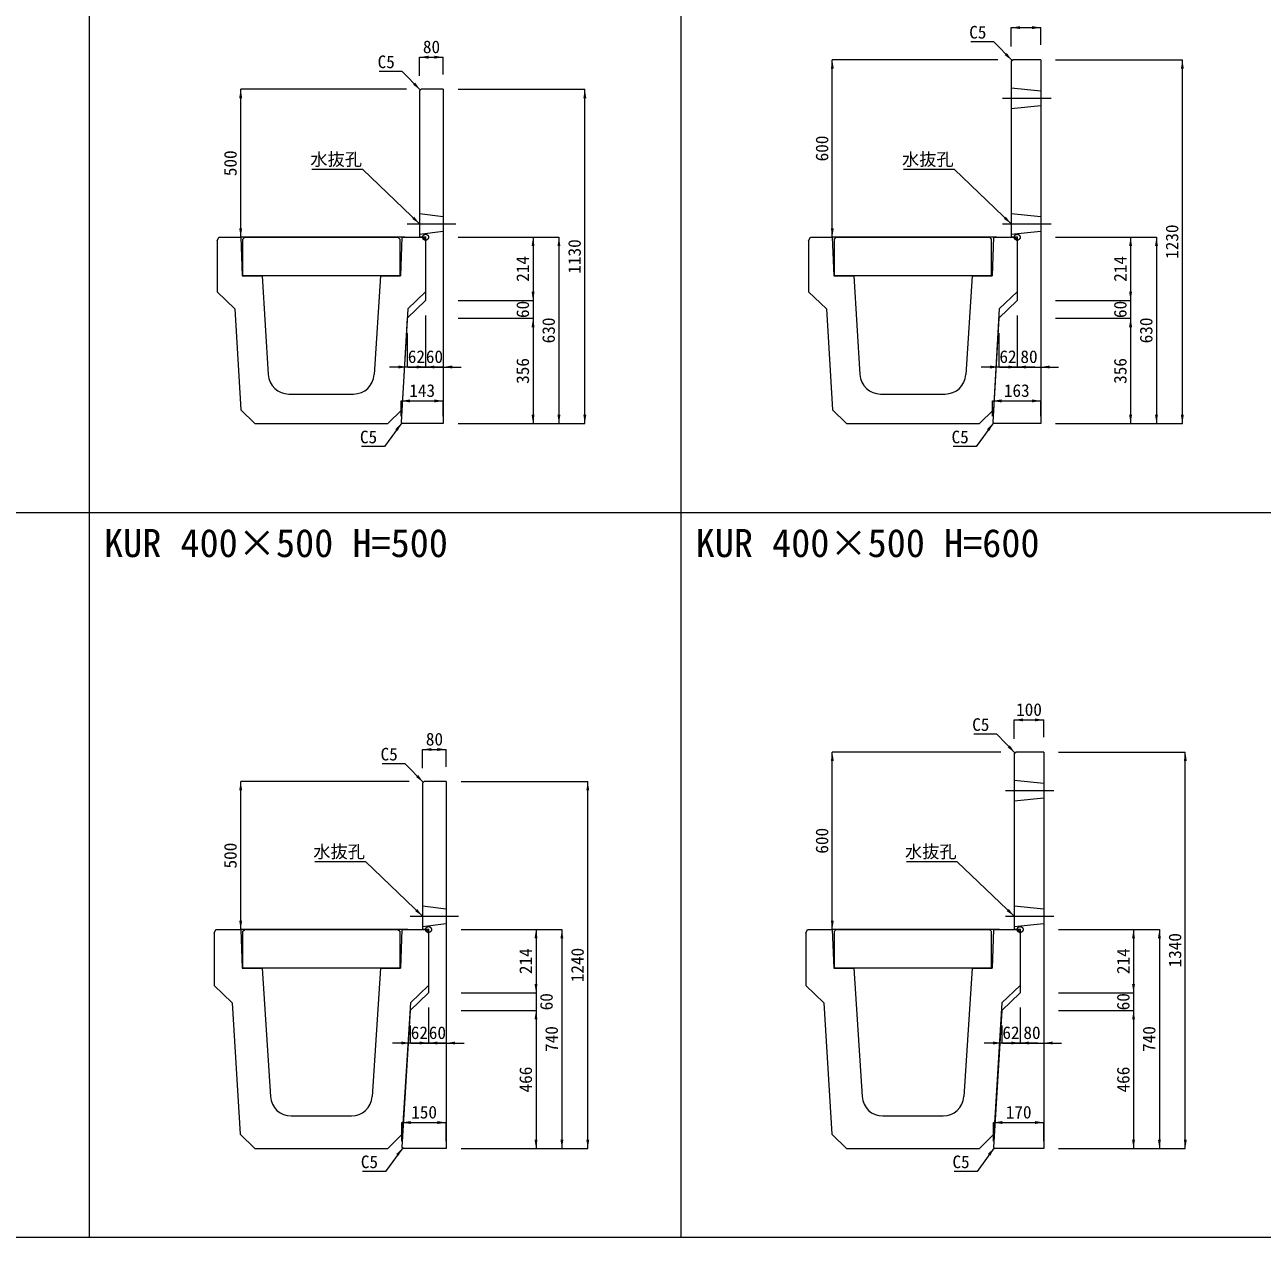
# Model space of a CAD drawing. Units: millimetres at full size, sheet at 1:40. Extents: x 86 to 35886, y -15691 to 10257.
# Drawn here: x 23668 to 27852, y -15691 to -11592 of the extents above; entities that cross this region are included whole.
import ezdxf
from ezdxf.enums import TextEntityAlignment as Align

# ---------------------------------------------------------------- set-up
doc = ezdxf.new("R2010")
doc.units = ezdxf.units.MM
doc.header["$LTSCALE"] = 40
doc.header["$PDMODE"] = 32
doc.header["$PDSIZE"] = 20
doc.linetypes.add('DASHED', pattern=[7.5, 6, -1.5])
doc.linetypes.add('USER1', pattern=[28.575, 19.05, -3.175, 3.175, -3.175])
for name, color, linetype, lineweight in [('パネックスKUR', 2, 'Continuous', 20), ('図枠', 5, 'Continuous', 13), ('寸法線', 7, 'Continuous', 13), ('引出線', 4, 'Continuous', 13), ('本体', 2, 'Continuous', 13), ('補助線', 8, 'USER1', 13)]:
    doc.layers.add(name, color=color, linetype=linetype, lineweight=lineweight)
doc.layers.add('文字', color=7, linetype='Continuous')
doc.styles.add('ＭＳ ゴシック', font='')
doc.styles.get('ＭＳ ゴシック').set_extended_font_data('MS Gothic')

# ---------------------------------------------------------------- blocks, each defined once
blk = doc.blocks.new('filled_arrow')
at = {"color": 0, "linetype": 'Continuous', "lineweight": -2}
blk.add_solid([(7.5, 1.25), (0, 0), (7.5, -1.25)], dxfattribs=at)

msp = doc.modelspace()

# ---------------------------------------------------------------- linework, layer by layer
at = {"layer": 'パネックスKUR'}
for p, q in [((27003.23, -11715.56), (27008.23, -11710.56)), ((27103.23, -11710.56), (27008.23, -11710.56)), ((27103.23, -11710.56), (27103.23, -12940.56)), ((27003.23, -11715.56), (27003.23, -12310.56)), ((25003.23, -11815.56), (25008.23, -11810.56)), ((25003.23, -11815.56), (25003.23, -12310.56)), ((25083.23, -11810.56), (25008.23, -11810.56)), ((25083.23, -11810.56), (25083.23, -12940.56)), ((25023.23, -12310.56), (25003.23, -12310.56)), ((25023.23, -12310.56), (25023.23, -12524.56)), ((27023.23, -12310.56), (27003.23, -12310.56)), ((27023.23, -12310.56), (27023.23, -12524.56)), ((25023.23, -12524.56), (24961.23, -12584.56)), ((27023.23, -12524.56), (26961.23, -12584.56)), ((24961.23, -12584.56), (24940.53, -12935.57)), ((26961.23, -12584.56), (26940.53, -12935.57)), ((24945.23, -12940.56), (24940.53, -12935.57)), ((25083.23, -12940.56), (24945.23, -12940.56)), ((26940.53, -12935.57), (26945.23, -12940.56)), ((27103.23, -12940.56), (26945.23, -12940.56)), ((27013.23, -14055.56), (27018.23, -14050.56)), ((27013.23, -14055.56), (27013.23, -14650.56)), ((27113.23, -14050.56), (27018.23, -14050.56)), ((27113.23, -14050.56), (27113.23, -15390.56)), ((25013.23, -14155.56), (25018.23, -14150.56)), ((25013.23, -14155.56), (25013.23, -14650.56)), ((25093.23, -14150.56), (25018.23, -14150.56)), ((25093.23, -14150.56), (25093.23, -15390.56)), ((25033.23, -14650.56), (25013.23, -14650.56)), ((25033.23, -14650.56), (25033.23, -14864.56)), ((27033.23, -14650.56), (27013.23, -14650.56)), ((27033.23, -14650.56), (27033.23, -14864.56)), ((25033.23, -14864.56), (24971.23, -14924.56)), ((27033.23, -14864.56), (26971.23, -14924.56)), ((24971.23, -14924.56), (24943.53, -15385.57)), ((26971.23, -14924.56), (26943.53, -15385.57)), ((24948.23, -15390.56), (24943.53, -15385.57)), ((25093.23, -15390.56), (24948.23, -15390.56)), ((26943.53, -15385.57), (26948.23, -15390.56)), ((27113.23, -15390.56), (26948.23, -15390.56))]:
    msp.add_line(p, q, dxfattribs=at)
at = {"layer": 'パネックスKUR', "linetype": 'DASHED', "lineweight": 9}
for p, q in [((27003.23, -11805.56), (27103.23, -11815.56)), ((27003.23, -11875.56), (27103.23, -11865.56)), ((25003.23, -12230.56), (25083.23, -12240.56)), ((27003.23, -12230.56), (27103.23, -12240.56)), ((25003.23, -12300.56), (25083.23, -12290.56)), ((27003.23, -12300.56), (27103.23, -12290.56)), ((27013.23, -14145.56), (27113.23, -14155.56)), ((27013.23, -14215.56), (27113.23, -14205.56)), ((25013.23, -14570.56), (25093.23, -14580.56)), ((27013.23, -14570.56), (27113.23, -14580.56)), ((25013.23, -14640.56), (25093.23, -14630.56)), ((27013.23, -14640.56), (27113.23, -14630.56))]:
    msp.add_line(p, q, dxfattribs=at)
at = {"layer": '図枠'}
for p, q in [((23886.23, -1890.56), (23886.23, -15690.56)), ((25886.23, -1890.56), (25886.23, -15690.56)), ((18686.23, -13240.56), (35886.23, -13240.56)), ((18686.23, -15690.56), (35886.23, -15690.56))]:
    msp.add_line(p, q, dxfattribs=at)
at = {"layer": '寸法線'}
for p, q in [((27003.23, -11602.01), (27103.23, -11602.01)), ((27003.23, -11665.56), (27003.23, -11602.01)), ((27103.23, -11660.56), (27103.23, -11602.01)), ((25003.23, -11702.01), (25083.23, -11702.01)), ((25003.23, -11765.56), (25003.23, -11702.01)), ((25083.23, -11760.56), (25083.23, -11702.01)), ((26398.23, -12310.56), (26398.23, -11710.56)), ((26958.23, -11710.56), (26398.23, -11710.56)), ((27153.23, -11710.56), (27581.57, -11710.56)), ((27581.57, -12940.56), (27581.57, -11710.56)), ((24398.23, -12310.56), (24398.23, -11810.56)), ((24958.23, -11810.56), (24398.23, -11810.56)), ((25133.23, -11810.56), (25561.57, -11810.56)), ((25561.57, -12940.56), (25561.57, -11810.56)), ((24953.23, -12310.56), (24398.23, -12310.56)), ((25133.23, -12310.56), (25474.07, -12310.56)), ((25133.23, -12310.56), (25386.57, -12310.56)), ((25386.57, -12310.56), (25386.57, -12524.56)), ((25474.07, -12310.56), (25474.07, -12940.56)), ((26953.23, -12310.56), (26398.23, -12310.56)), ((27153.23, -12310.56), (27494.07, -12310.56)), ((27153.23, -12310.56), (27406.57, -12310.56)), ((27406.57, -12310.56), (27406.57, -12524.56)), ((27494.07, -12310.56), (27494.07, -12940.56)), ((27103.23, -12375.56), (27103.23, -12749.16)), ((25386.57, -12464.56), (25386.57, -12644.56)), ((27406.57, -12464.56), (27406.57, -12644.56)), ((25133.23, -12524.56), (25386.57, -12524.56)), ((25133.23, -12524.56), (25386.57, -12524.56)), ((27153.23, -12524.56), (27406.57, -12524.56)), ((27153.23, -12524.56), (27406.57, -12524.56)), ((25023.23, -12574.56), (25023.23, -12749.16)), ((25023.23, -12574.56), (25023.23, -12749.16)), ((25083.23, -12574.56), (25083.23, -12749.16)), ((25133.23, -12584.56), (25386.57, -12584.56)), ((25133.23, -12584.56), (25386.57, -12584.56)), ((25386.57, -12584.56), (25386.57, -12940.56)), ((27023.23, -12574.56), (27023.23, -12749.16)), ((27023.23, -12574.56), (27023.23, -12749.16)), ((27153.23, -12584.56), (27406.57, -12584.56)), ((27153.23, -12584.56), (27406.57, -12584.56)), ((27406.57, -12584.56), (27406.57, -12940.56)), ((24961.23, -12634.56), (24961.23, -12749.16)), ((26961.23, -12634.56), (26961.23, -12749.16)), ((25083.23, -12749.16), (24901.23, -12749.16)), ((24963.23, -12749.16), (25143.23, -12749.16)), ((27083.23, -12749.16), (26901.23, -12749.16)), ((26963.23, -12749.16), (27163.23, -12749.16)), ((24940.23, -12863.79), (25083.23, -12863.79)), ((24940.23, -12915.56), (24940.23, -12863.79)), ((25083.23, -12915.56), (25083.23, -12863.79)), ((26940.23, -12863.79), (27103.23, -12863.79)), ((26940.23, -12915.56), (26940.23, -12863.79)), ((27103.23, -12915.56), (27103.23, -12863.79)), ((25133.23, -12940.56), (25561.57, -12940.56)), ((25133.23, -12940.56), (25474.07, -12940.56)), ((25133.23, -12940.56), (25386.57, -12940.56)), ((27153.23, -12940.56), (27581.57, -12940.56)), ((27153.23, -12940.56), (27494.07, -12940.56)), ((27153.23, -12940.56), (27406.57, -12940.56)), ((27013.23, -13942.01), (27113.23, -13942.01)), ((27013.23, -14005.56), (27013.23, -13942.01)), ((27113.23, -14000.56), (27113.23, -13942.01)), ((25013.23, -14042.01), (25093.23, -14042.01)), ((25013.23, -14105.56), (25013.23, -14042.01)), ((25093.23, -14100.56), (25093.23, -14042.01)), ((26398.23, -14650.56), (26398.23, -14050.56)), ((26968.23, -14050.56), (26398.23, -14050.56)), ((27163.23, -14050.56), (27591.57, -14050.56)), ((27591.57, -15390.56), (27591.57, -14050.56)), ((24398.23, -14650.56), (24398.23, -14150.56)), ((24968.23, -14150.56), (24398.23, -14150.56)), ((25143.23, -14150.56), (25571.57, -14150.56)), ((25571.57, -15390.56), (25571.57, -14150.56)), ((24963.23, -14650.56), (24398.23, -14650.56)), ((25143.23, -14650.56), (25484.07, -14650.56)), ((25143.23, -14650.56), (25396.57, -14650.56)), ((25396.57, -14650.56), (25396.57, -14864.56)), ((25484.07, -14650.56), (25484.07, -15390.56)), ((26963.23, -14650.56), (26398.23, -14650.56)), ((27163.23, -14650.56), (27504.07, -14650.56)), ((27163.23, -14650.56), (27416.57, -14650.56)), ((27416.57, -14650.56), (27416.57, -14864.56)), ((27504.07, -14650.56), (27504.07, -15390.56)), ((25396.57, -14804.56), (25396.57, -14984.56)), ((27416.57, -14804.56), (27416.57, -14984.56)), ((25143.23, -14864.56), (25396.57, -14864.56)), ((25143.23, -14864.56), (25396.57, -14864.56)), ((27163.23, -14864.56), (27416.57, -14864.56)), ((27163.23, -14864.56), (27416.57, -14864.56)), ((25033.23, -14914.56), (25033.23, -15034.16)), ((25033.23, -14914.56), (25033.23, -15034.16)), ((25093.23, -14914.56), (25093.23, -15034.16)), ((25143.23, -14924.56), (25396.57, -14924.56)), ((25143.23, -14924.56), (25396.57, -14924.56)), ((25396.57, -14924.56), (25396.57, -15390.56)), ((27033.23, -14914.56), (27033.23, -15034.16)), ((27033.23, -14914.56), (27033.23, -15034.16)), ((27113.23, -14914.56), (27113.23, -15034.16)), ((27163.23, -14924.56), (27416.57, -14924.56)), ((27163.23, -14924.56), (27416.57, -14924.56)), ((27416.57, -14924.56), (27416.57, -15390.56)), ((24971.23, -14974.56), (24971.23, -15034.16)), ((26971.23, -14974.56), (26971.23, -15034.16)), ((25093.23, -15034.16), (24911.23, -15034.16)), ((24973.23, -15034.16), (25153.23, -15034.16)), ((27093.23, -15034.16), (26911.23, -15034.16)), ((26973.23, -15034.16), (27173.23, -15034.16)), ((24943.23, -15302.86), (25093.23, -15302.86)), ((24943.23, -15365.56), (24943.23, -15302.86)), ((25093.23, -15365.56), (25093.23, -15302.86)), ((26943.23, -15302.86), (27113.23, -15302.86)), ((26943.23, -15365.56), (26943.23, -15302.86)), ((27113.23, -15365.56), (27113.23, -15302.86)), ((25143.23, -15390.56), (25571.57, -15390.56)), ((25143.23, -15390.56), (25484.07, -15390.56)), ((25143.23, -15390.56), (25396.57, -15390.56)), ((27163.23, -15390.56), (27591.57, -15390.56)), ((27163.23, -15390.56), (27504.07, -15390.56)), ((27163.23, -15390.56), (27416.57, -15390.56))]:
    msp.add_line(p, q, dxfattribs=at)
at = {"layer": '引出線'}
for points in [[(27005.73, -11713.06), (26944.24, -11650.35), (26866.47, -11650.35)], [(25005.73, -11813.06), (24944.24, -11750.35), (24866.47, -11750.35)], [(25003.23, -12265.56), (24810.77, -12082.12), (24639.03, -12082.12)], [(27003.23, -12265.56), (26810.77, -12082.12), (26639.03, -12082.12)], [(24942.88, -12938.07), (24884.45, -13018.33), (24806.68, -13018.33)], [(26942.88, -12938.07), (26884.45, -13018.33), (26806.68, -13018.33)], [(27015.73, -14053.06), (26954.24, -13990.35), (26876.47, -13990.35)], [(25015.73, -14153.06), (24954.24, -14090.35), (24876.47, -14090.35)], [(25013.23, -14605.56), (24820.77, -14422.12), (24649.03, -14422.12)], [(27013.23, -14605.56), (26820.77, -14422.12), (26649.03, -14422.12)], [(24945.88, -15388.07), (24887.45, -15468.33), (24809.69, -15468.33)], [(26945.88, -15388.07), (26887.45, -15468.33), (26809.69, -15468.33)]]:
    msp.add_lwpolyline(points, dxfattribs=at)
at = {"layer": '本体'}
for p, q in [((24318.23, -12322.56), (24324.23, -12310.56)), ((24318.23, -12322.56), (24318.23, -12494.56)), ((24324.23, -12310.56), (24398.23, -12310.56)), ((24398.23, -12310.56), (24403.23, -12440.56)), ((24943.23, -12310.56), (24938.23, -12440.56)), ((24943.23, -12310.56), (25017.23, -12310.56)), ((25023.23, -12322.56), (25017.23, -12310.56)), ((25023.23, -12322.56), (25023.23, -12494.56)), ((26318.23, -12322.56), (26324.23, -12310.56)), ((26318.23, -12322.56), (26318.23, -12494.56)), ((26324.23, -12310.56), (26398.23, -12310.56)), ((26398.23, -12310.56), (26403.23, -12440.56)), ((26943.23, -12310.56), (26938.23, -12440.56)), ((26943.23, -12310.56), (27017.23, -12310.56)), ((27023.23, -12322.56), (27017.23, -12310.56)), ((27023.23, -12322.56), (27023.23, -12494.56)), ((24403.23, -12440.56), (24470.73, -12440.56)), ((24470.73, -12440.56), (24491.63, -12774.93)), ((24870.73, -12440.56), (24849.83, -12774.93)), ((24870.73, -12440.56), (24938.23, -12440.56)), ((26403.23, -12440.56), (26470.73, -12440.56)), ((26470.73, -12440.56), (26491.63, -12774.93)), ((26870.73, -12440.56), (26849.83, -12774.93)), ((26870.73, -12440.56), (26938.23, -12440.56)), ((24318.23, -12494.56), (24378.73, -12552.56)), ((25023.23, -12494.56), (24962.73, -12552.56)), ((26318.23, -12494.56), (26378.73, -12552.56)), ((27023.23, -12494.56), (26962.73, -12552.56)), ((24378.73, -12552.56), (24398.87, -12893.7)), ((24962.73, -12552.56), (24942.6, -12893.7)), ((26378.73, -12552.56), (26398.87, -12893.7)), ((26962.73, -12552.56), (26942.6, -12893.7)), ((24561.49, -12840.56), (24779.97, -12840.56)), ((26561.49, -12840.56), (26779.97, -12840.56)), ((24445.73, -12940.56), (24398.87, -12893.7)), ((24895.73, -12940.56), (24942.6, -12893.7)), ((26445.73, -12940.56), (26398.87, -12893.7)), ((26895.73, -12940.56), (26942.6, -12893.7)), ((24445.73, -12940.56), (24895.73, -12940.56)), ((26445.73, -12940.56), (26895.73, -12940.56)), ((24308.23, -14662.56), (24314.23, -14650.56)), ((24308.23, -14662.56), (24308.23, -14839.56)), ((24314.23, -14650.56), (24398.23, -14650.56)), ((24398.23, -14650.56), (24403.23, -14780.56)), ((24943.23, -14650.56), (24938.23, -14780.56)), ((24943.23, -14650.56), (25027.23, -14650.56)), ((25033.23, -14662.56), (25027.23, -14650.56)), ((25033.23, -14662.56), (25033.23, -14839.56)), ((26308.23, -14662.56), (26314.23, -14650.56)), ((26308.23, -14662.56), (26308.23, -14839.56)), ((26314.23, -14650.56), (26398.23, -14650.56)), ((26398.23, -14650.56), (26403.23, -14780.56)), ((26943.23, -14650.56), (26938.23, -14780.56)), ((26943.23, -14650.56), (27027.23, -14650.56)), ((27033.23, -14662.56), (27027.23, -14650.56)), ((27033.23, -14662.56), (27033.23, -14839.56)), ((24403.23, -14780.56), (24470.73, -14780.56)), ((24470.73, -14780.56), (24498.98, -15215.1)), ((24870.73, -14780.56), (24842.49, -15215.1)), ((24870.73, -14780.56), (24938.23, -14780.56)), ((26403.23, -14780.56), (26470.73, -14780.56)), ((26470.73, -14780.56), (26498.98, -15215.1)), ((26870.73, -14780.56), (26842.49, -15215.1)), ((26870.73, -14780.56), (26938.23, -14780.56)), ((24308.23, -14839.56), (24369.73, -14898.56)), ((25033.23, -14839.56), (24971.73, -14898.56)), ((26308.23, -14839.56), (26369.73, -14898.56)), ((27033.23, -14839.56), (26971.73, -14898.56)), ((24369.73, -14898.56), (24397, -15341.83)), ((24971.73, -14898.56), (24944.46, -15341.83)), ((26369.73, -14898.56), (26397, -15341.83)), ((26971.73, -14898.56), (26944.46, -15341.83)), ((24568.83, -15280.56), (24772.63, -15280.56)), ((26568.83, -15280.56), (26772.63, -15280.56)), ((24445.73, -15390.56), (24397, -15341.83)), ((24895.73, -15390.56), (24944.46, -15341.83)), ((26445.73, -15390.56), (26397, -15341.83)), ((26895.73, -15390.56), (26944.46, -15341.83)), ((24445.73, -15390.56), (24895.73, -15390.56)), ((26445.73, -15390.56), (26895.73, -15390.56))]:
    msp.add_line(p, q, dxfattribs=at)
at = {"layer": '本体', "lineweight": 20}
for points in [[(24405.73, -12440.56), (24405.73, -12316.56), (24411.73, -12310.56), (24929.73, -12310.56), (24935.73, -12316.56), (24935.73, -12440.56)], [(26405.73, -12440.56), (26405.73, -12316.56), (26411.73, -12310.56), (26929.73, -12310.56), (26935.73, -12316.56), (26935.73, -12440.56)], [(24405.73, -14780.56), (24405.73, -14656.56), (24411.73, -14650.56), (24929.73, -14650.56), (24935.73, -14656.56), (24935.73, -14780.56)], [(26405.73, -14780.56), (26405.73, -14656.56), (26411.73, -14650.56), (26929.73, -14650.56), (26935.73, -14656.56), (26935.73, -14780.56)]]:
    msp.add_lwpolyline(points, close=True, dxfattribs=at)
at = {"layer": '本体'}
for centre, start, end in [((24561.49, -12770.56), 183.57633, 270), ((24779.97, -12770.56), 270, 356.42367), ((26561.49, -12770.56), 183.57633, 270), ((26779.97, -12770.56), 270, 356.42367), ((24568.83, -15210.56), 183.71899, 270), ((24772.63, -15210.56), 270, 356.28101), ((26568.83, -15210.56), 183.71899, 270), ((26772.63, -15210.56), 270, 356.28101)]:
    msp.add_arc(centre, 70, start, end, dxfattribs=at)
at = {"layer": '補助線'}
for p, q in [((26973.87, -11840.56), (27137.59, -11840.56)), ((24961.37, -12265.56), (25125.09, -12265.56)), ((26973.87, -12265.56), (27137.59, -12265.56)), ((26983.87, -14180.56), (27147.59, -14180.56)), ((24971.37, -14605.56), (25135.09, -14605.56)), ((26983.87, -14605.56), (27147.59, -14605.56))]:
    msp.add_line(p, q, dxfattribs=at)
for p in [(25023.23, -12310.56), (27023.23, -12310.56), (25033.23, -14650.56), (27033.23, -14650.56)]:
    msp.add_point(p, dxfattribs=at)

# ---------------------------------------------------------------- block references
at = {"layer": '寸法線', "xscale": 4, "yscale": 4}
for p in [(27003.23, -11602.01), (25003.23, -11702.01), (25023.23, -12749.16), (25083.23, -12749.16), (27023.23, -12749.16), (27103.23, -12749.16), (24940.23, -12863.79), (26940.23, -12863.79), (27013.23, -13942.01), (25013.23, -14042.01), (25033.23, -15034.16), (25093.23, -15034.16), (27033.23, -15034.16), (27113.23, -15034.16), (24943.23, -15302.86), (26943.23, -15302.86)]:
    msp.add_blockref('filled_arrow', p, dxfattribs=at)
for p, rotation in [((27103.23, -11602.01), 180), ((25083.23, -11702.01), 180), ((26398.23, -11710.56), 270), ((27581.57, -11710.56), 270), ((24398.23, -11810.56), 270), ((25561.57, -11810.56), 270), ((24398.23, -12310.56), 90), ((26398.23, -12310.56), 90), ((25386.57, -12310.56), 270), ((25474.07, -12310.56), 270), ((27406.57, -12310.56), 270), ((27494.07, -12310.56), 270), ((25386.57, -12524.56), 90), ((25386.57, -12524.56), 90), ((27406.57, -12524.56), 90), ((27406.57, -12524.56), 90), ((25386.57, -12584.56), 270), ((25386.57, -12584.56), 270), ((27406.57, -12584.56), 270), ((27406.57, -12584.56), 270), ((24961.23, -12749.16), 180), ((25023.23, -12749.16), 180), ((26961.23, -12749.16), 180), ((27023.23, -12749.16), 180), ((25083.23, -12863.79), 180), ((27103.23, -12863.79), 180), ((25386.57, -12940.56), 90), ((25474.07, -12940.56), 90), ((25561.57, -12940.56), 90), ((27406.57, -12940.56), 90), ((27494.07, -12940.56), 90), ((27581.57, -12940.56), 90), ((27113.23, -13942.01), 180), ((25093.23, -14042.01), 180), ((26398.23, -14050.56), 270), ((27591.57, -14050.56), 270), ((24398.23, -14150.56), 270), ((25571.57, -14150.56), 270), ((24398.23, -14650.56), 90), ((26398.23, -14650.56), 90), ((25396.57, -14650.56), 270), ((25484.07, -14650.56), 270), ((27416.57, -14650.56), 270), ((27504.07, -14650.56), 270), ((25396.57, -14864.56), 90), ((25396.57, -14864.56), 90), ((27416.57, -14864.56), 90), ((27416.57, -14864.56), 90), ((25396.57, -14924.56), 270), ((25396.57, -14924.56), 270), ((27416.57, -14924.56), 270), ((27416.57, -14924.56), 270), ((24971.23, -15034.16), 180), ((25033.23, -15034.16), 180), ((26971.23, -15034.16), 180), ((27033.23, -15034.16), 180), ((25093.23, -15302.86), 180), ((27113.23, -15302.86), 180), ((25396.57, -15390.56), 90), ((25484.07, -15390.56), 90), ((25571.57, -15390.56), 90), ((27416.57, -15390.56), 90), ((27504.07, -15390.56), 90), ((27591.57, -15390.56), 90)]:
    msp.add_blockref('filled_arrow', p, dxfattribs=dict(at, rotation=rotation))
at = {"layer": '引出線', "xscale": 4, "yscale": 4}
for p, rotation in [((27005.73, -11713.06), 134.4), ((25005.73, -11813.06), 134.4), ((25003.23, -12265.56), 136.4), ((27003.23, -12265.56), 136.4), ((24942.88, -12938.07), 233.9), ((26942.88, -12938.07), 233.9), ((27015.73, -14053.06), 134.4), ((25015.73, -14153.06), 134.4), ((25013.23, -14605.56), 136.4), ((27013.23, -14605.56), 136.4), ((24945.88, -15388.07), 233.9), ((26945.88, -15388.07), 233.9)]:
    msp.add_blockref('filled_arrow', p, dxfattribs=dict(at, rotation=rotation))

# ---------------------------------------------------------------- texts
at = {"layer": '寸法線', "style": 'ＭＳ ゴシック'}
for s, p in [('80', (25043.23, -11667.01)), ('62', (24992.23, -12714.16)), ('60', (25053.23, -12714.16)), ('62', (26992.23, -12714.16)), ('80', (27063.23, -12714.16)), ('143', (25011.73, -12828.79)), ('163', (27021.73, -12828.79)), ('100', (27063.23, -13907.01)), ('80', (25053.23, -14007.01)), ('62', (25002.23, -14999.16)), ('60', (25063.23, -14999.16)), ('62', (27002.23, -14999.16)), ('80', (27073.23, -14999.16)), ('150', (25018.23, -15267.86)), ('170', (27028.23, -15267.86))]:
    msp.add_text(s, height=42.72, dxfattribs=at).set_placement(p, align=Align.MIDDLE_CENTER)
for s, p in [('600', (26363.23, -12010.56)), ('500', (24363.23, -12060.56)), ('1230', (27546.57, -12325.56)), ('1130', (25526.57, -12375.56)), ('214', (25351.57, -12417.56)), ('214', (27371.57, -12417.56)), ('60', (25351.57, -12554.56)), ('60', (27371.57, -12554.56)), ('630', (25439.07, -12625.56)), ('630', (27459.07, -12625.56)), ('356', (25351.57, -12762.56)), ('356', (27371.57, -12762.56)), ('600', (26363.23, -14350.56)), ('500', (24363.23, -14400.56)), ('1340', (27556.57, -14720.56)), ('214', (25361.57, -14757.56)), ('1240', (25536.57, -14770.56)), ('214', (27381.57, -14757.56)), ('60', (25431.57, -14894.56)), ('60', (27381.57, -14894.56)), ('740', (25449.07, -15020.56)), ('740', (27469.07, -15020.56)), ('466', (25361.57, -15157.56)), ('466', (27381.57, -15157.56))]:
    msp.add_text(s, height=42.72, rotation=90, dxfattribs=at).set_placement(p, align=Align.MIDDLE_CENTER)
at = {"layer": '引出線', "style": 'ＭＳ ゴシック'}
for s, p in [('C5', (26919.24, -11596.35)), ('C5', (24919.24, -11696.35)), ('水抜孔', (24808.52, -12025.83)), ('水抜孔', (26808.52, -12025.83)), ('C5', (24859.45, -12964.33)), ('C5', (26859.45, -12964.33)), ('C5', (26929.24, -13936.35)), ('C5', (24929.24, -14036.35)), ('水抜孔', (24818.52, -14365.83)), ('水抜孔', (26818.52, -14365.83)), ('C5', (24862.45, -15414.33)), ('C5', (26862.45, -15414.33))]:
    msp.add_text(s, height=42.72, dxfattribs=at).set_placement(p, align=Align.TOP_RIGHT)
at = {"layer": '文字', "style": 'ＭＳ ゴシック'}
for s, p in [('KUR 400×500 H=500', (23936.23, -13420.06)), ('KUR 400×500 H=600', (25936.23, -13420.06))]:
    msp.add_text(s, height=94.94, dxfattribs=at).set_placement(p, align=Align.BOTTOM_LEFT)

doc.saveas('drawing.dxf')
